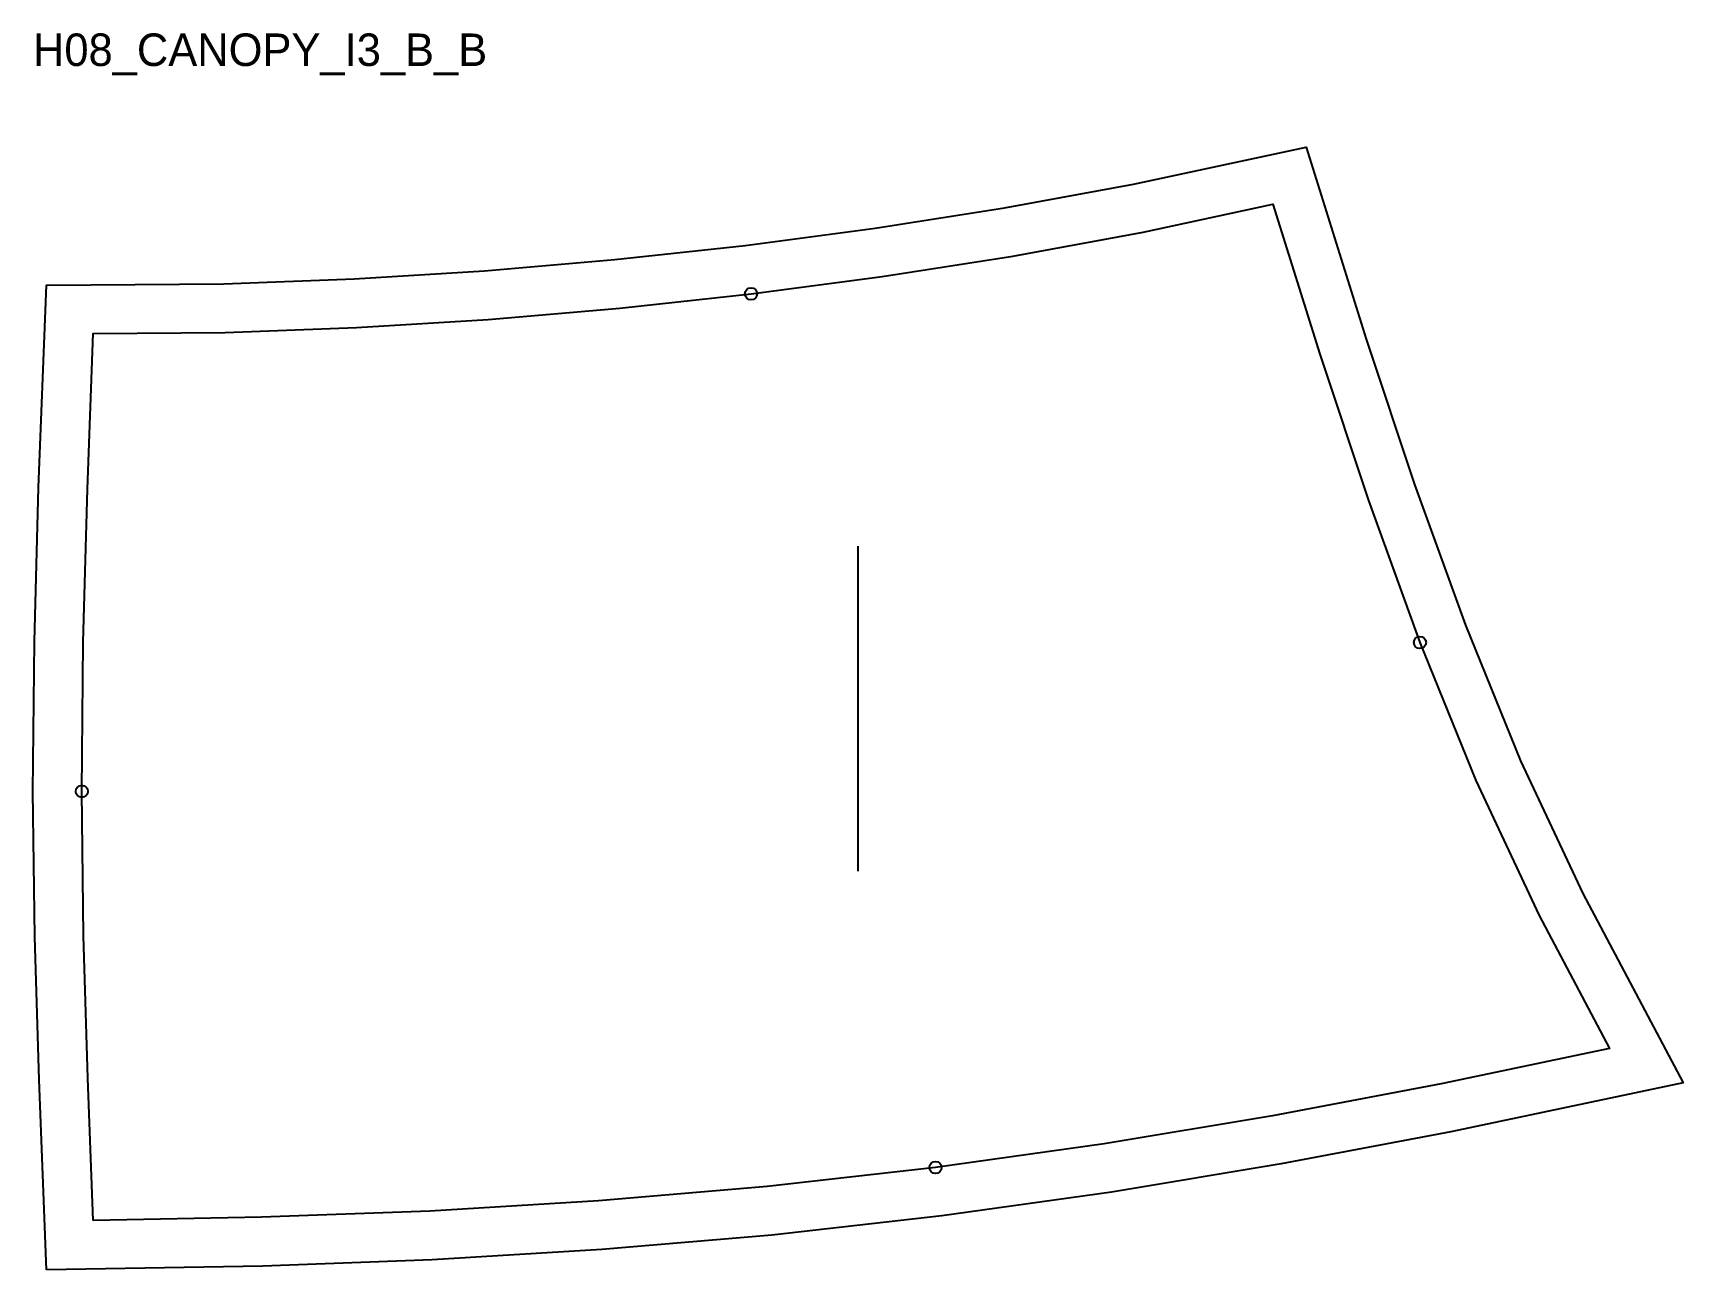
# Model space of a CAD drawing. Header units: millimetres. Extents: x -15 to 391, y -12 to 292.
import ezdxf

# ---------------------------------------------------------------- set-up
doc = ezdxf.new("R2010")
doc.units = ezdxf.units.MM
for name, color, linetype in [('CUT', 1, 'Continuous'), ('GRAIN', 3, 'Continuous'), ('ID', 7, 'Continuous'), ('NOTCH', 2, 'Continuous'), ('SEAM', 5, 'Continuous')]:
    doc.layers.add(name, color=color, linetype=linetype)

msp = doc.modelspace()

# ---------------------------------------------------------------- linework, layer by layer
at = {"layer": 'CUT'}
msp.add_lwpolyline([(-11.54, -12.21), (-13.34, 34.57), (-14.39, 69.8), (-14.84, 105.61), (-14.49, 142.54), (-13.46, 180.4), (-11.55, 230.25), (32.15, 230.59), (64.22, 231.78), (96.32, 233.8), (128.4, 236.56), (160.44, 240.04), (192.42, 244.26), (224.3, 249.25), (256.05, 255.08), (298.5, 264.21), (313.29, 216.94), (325.19, 181.19), (337.72, 146.57), (351.24, 113.14), (366.6, 80.45), (391.25, 33.84), (334.07, 21.84), (292.36, 13.9), (250.6, 6.96), (208.8, 1.11), (166.99, -3.6), (125.2, -7.19), (83.44, -9.7), (41.75, -11.23), (-11.54, -12.21)], close=True, dxfattribs=at)
at = {"layer": 'GRAIN'}
msp.add_line((188.21, 86), (188.21, 166), dxfattribs=at)
at = {"layer": 'NOTCH'}
for centre in [(161.88, 228.13), (326.51, 142.28), (-2.83, 105.63), (207.29, 13.02)]:
    msp.add_circle(centre, 1.5, dxfattribs=at)
at = {"layer": 'SEAM'}
msp.add_lwpolyline([(0, 0), (-1.35, 34.98), (-2.4, 70.05), (-2.83, 105.63), (-2.49, 142.32), (-1.46, 180.01), (0, 218.34), (32.42, 218.59), (64.82, 219.8), (97.21, 221.83), (129.56, 224.61), (161.88, 228.13), (194.13, 232.38), (226.32, 237.42), (258.39, 243.31), (290.32, 250.18), (301.87, 213.25), (313.85, 177.25), (326.51, 142.28), (340.24, 108.34), (355.86, 75.09), (373.19, 42.31), (331.72, 33.61), (290.25, 25.71), (248.78, 18.82), (207.29, 13.02), (165.81, 8.34), (124.33, 4.78), (82.86, 2.29), (41.42, 0.76)], close=True, dxfattribs=at)

# ---------------------------------------------------------------- texts
at = {"layer": 'ID'}
msp.add_text('H08_CANOPY_I3_B_B', height=8, dxfattribs=at).set_placement((-14.84, 284.21))

doc.saveas('drawing.dxf')
